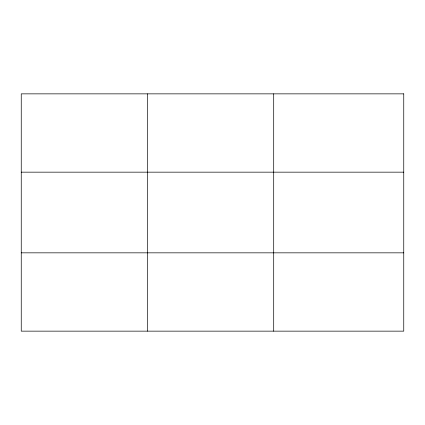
<?xml version="1.0" encoding="UTF-8"?>
<svg xmlns="http://www.w3.org/2000/svg" width="425" height="425" viewBox="0 0 425 425"><rect width="100%" height="100%" fill="white"/><g stroke="black" fill="none" stroke-linecap="round" stroke-linejoin="round"><path stroke-width="0.64" d="M147.475 93.856L147.475 331.144M273.7 93.856L273.7 331.144M21.25 172.162L403.75 172.162M21.25 252.838L403.75 252.838M403.75 93.856L403.75 331.144L21.25 331.144L21.25 93.856L403.75 93.856"/></g></svg>
